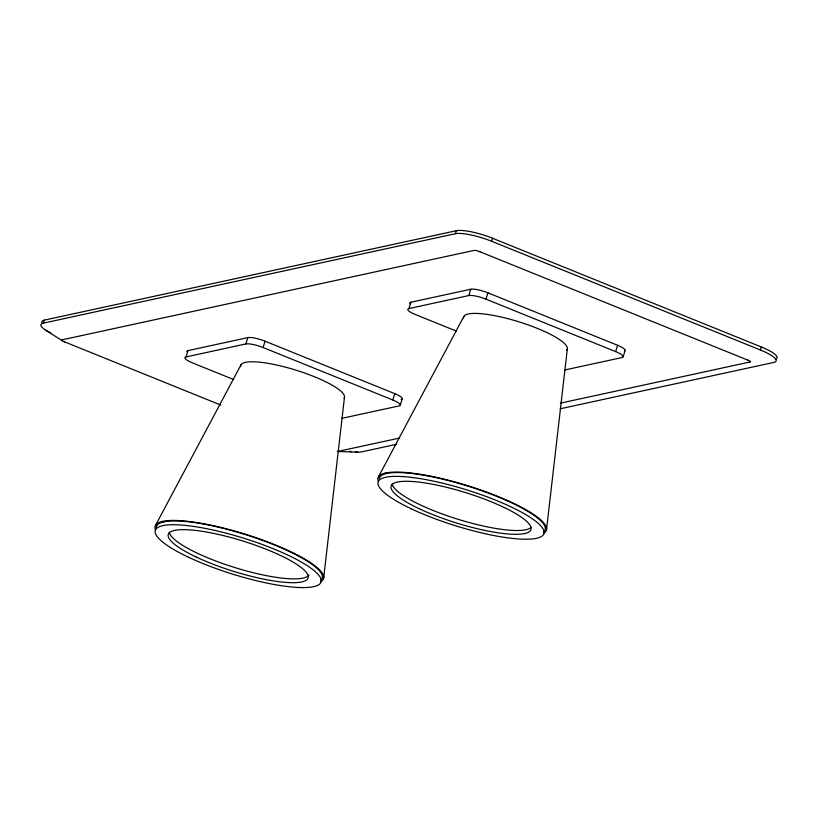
<?xml version="1.0" encoding="UTF-8"?>
<svg xmlns="http://www.w3.org/2000/svg" width="818" height="818" viewBox="0 0 818 818"><rect width="100%" height="100%" fill="white"/><g stroke="black" fill="none" stroke-linecap="round" stroke-linejoin="round"><path stroke-width="1.23" d="M323.662 578.07L344.48 397.231M546.526 529.696L567.344 348.867M50.706 332.946A28.487 6.166 17.3 0 1 43.385 323.13L44.325 320.124L456.352 230.707A28.487 6.166 17.3 0 1 492.518 238.242L761.282 346.955A28.487 6.166 17.3 0 1 775.893 359.041M233.692 379.552L192.434 362.865A13.569 2.935 17.3 0 1 186.085 356.914L188.058 350.595L247.844 337.609A13.569 2.935 17.3 0 1 265.073 341.198L394.736 393.652A13.569 2.935 17.3 0 1 401.086 399.603M186.085 356.914L245.881 343.938L247.844 337.609M245.881 343.938A13.569 2.935 17.3 0 1 263.099 347.527L265.073 341.198M456.556 331.188L415.299 314.49A13.569 2.935 17.3 0 1 408.949 308.55L410.922 302.22L470.718 289.245A13.569 2.935 17.3 0 1 487.937 292.834L617.6 345.288A13.569 2.935 17.3 0 1 624.563 351.045M341.812 418.356L399.112 405.922A13.569 2.935 17.3 0 0 392.763 399.982L394.736 393.652M400.299 405.114L402.272 398.785M43.385 323.13L455.411 233.713L456.352 230.707M408.949 308.55L468.745 295.564L470.718 289.245M455.411 233.713A28.487 6.166 17.3 0 1 491.587 241.249L492.518 238.242M468.745 295.564A13.569 2.935 17.3 0 1 485.964 299.153L487.937 292.834M564.676 369.992L621.987 357.558A13.569 2.935 17.3 0 0 615.627 351.607L617.6 345.288M623.163 356.74L625.136 350.421M560.177 408.796L773.675 362.456A28.487 6.166 17.3 0 0 760.341 349.961L761.282 346.955M155.573 525.258L241.034 364.736M378.437 476.894L463.908 316.372M64.653 341.904L63.978 341.617A4.07 0.879 17.3 0 1 62.076 339.828L62.342 339.746M749.656 362.077L749.932 361.996A4.07 0.879 17.3 0 0 748.03 360.206L747.355 359.92M62.076 339.828L474.103 250.41A4.07 0.879 17.3 0 1 479.276 251.494L479.982 251.77M357.844 452.18L337.353 451.454A4.07 0.879 17.3 0 0 337.906 451.413L399.685 438.029M560.35 403.162L749.932 361.996M396.607 444.286L361.648 451.873A28.487 6.166 17.3 0 1 355.39 452.057M491.587 241.249L760.341 349.961M479.276 251.494L748.03 360.206M485.964 299.153L615.627 351.607M263.099 347.527L392.763 399.982M63.978 341.617L220.809 405.074M385.605 473.009L386.781 473.479M162.741 521.373L163.917 521.853M45.88 330.278L62.424 340.85M156.34 528.602A86.81 18.794 17.3 0 1 245.881 534.716A86.81 18.794 17.3 0 1 320.83 580.279M155.563 529.941A88.17 19.08 17.3 0 1 245.983 534.44A88.17 19.08 17.3 0 1 320.554 581.782M308.959 574.89A73.252 15.859 17.3 0 1 236.596 568.101A73.252 15.859 17.3 0 1 169.316 532.313M240.717 366.566A54.264 11.749 17.3 0 1 294.644 369.756A54.264 11.749 17.3 0 1 344.163 398.1M186.913 351.822A13.569 2.935 17.3 0 1 188.058 350.595M41.933 322.701A28.487 6.166 17.3 0 1 44.325 320.124M351.638 451.638A28.487 6.166 17.3 0 1 349.583 451.311M379.215 478.694A86.81 18.794 17.3 0 1 471.996 487.385A86.81 18.794 17.3 0 1 543.704 531.915M378.437 481.577A88.17 19.08 17.3 0 1 468.857 486.076A88.17 19.08 17.3 0 1 543.428 533.418M530.964 527.549A73.252 15.859 17.3 0 1 456.72 518.888A73.252 15.859 17.3 0 1 392.18 483.949M463.581 318.202A54.264 11.749 17.3 0 1 519.542 322.026A54.264 11.749 17.3 0 1 566.393 350.493M410.043 303.928A13.569 2.935 17.3 0 1 410.922 302.22M188.457 557.201A86.81 18.794 17.3 0 0 320.676 582.856A86.81 18.794 17.3 0 0 205.39 528.428A86.81 18.794 17.3 0 0 188.457 557.201M196.228 557.038A73.252 15.859 17.3 0 0 307.783 578.684A73.252 15.859 17.3 0 0 210.512 532.763A73.252 15.859 17.3 0 0 196.228 557.038M411.331 508.837A86.81 18.794 17.3 0 0 543.541 534.481A86.81 18.794 17.3 0 0 428.254 480.064A86.81 18.794 17.3 0 0 411.331 508.837M419.092 508.673A73.252 15.859 17.3 0 0 530.647 530.309A73.252 15.859 17.3 0 0 433.376 484.399A73.252 15.859 17.3 0 0 419.092 508.673"/></g></svg>
